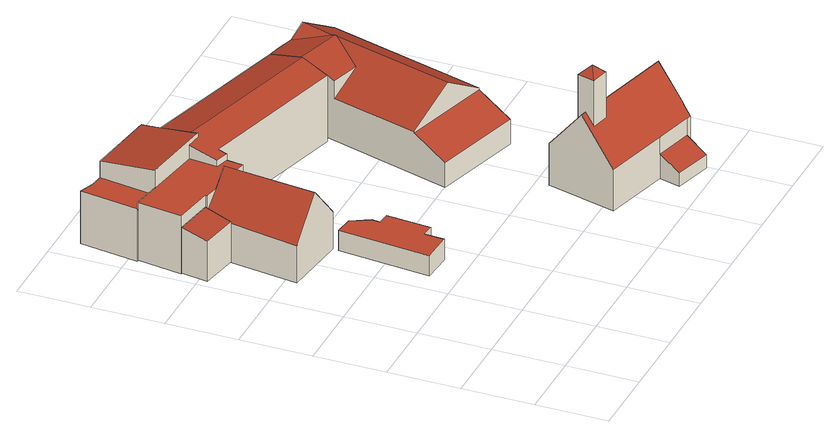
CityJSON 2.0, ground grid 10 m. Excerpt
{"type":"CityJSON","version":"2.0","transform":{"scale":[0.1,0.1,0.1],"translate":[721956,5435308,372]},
"CityObjects":{
"building1":{"type":"Building","attributes":{"Gemeindeschluessel":"09362000","HoeheDach":"379.480","HoeheGrund":"372.800","Methode":"2000","NiedrigsteTraufeDesGebaeudes":"378.718","Geometrietyp2DReferenz":"3000","measuredHeight":6.68,"function":"51009_1610","roofType":"2100"},"geometry":[{"type":"Solid","lod":"2","boundaries":[[[[0,1,2,3]],[[4,5,6,7]],[[3,6,5,0]],[[3,2,7,6]],[[7,2,1,4]],[[1,0,5,4]]]],"semantics":{"surfaces":[{"type":"WallSurface","Flaeche":"38.056","Z_MAX":"6.680","Z_MAX_ASL":"379.480","Z_MIN":"0.000","Z_MIN_ASL":"372.800"},{"type":"WallSurface","Flaeche":"32.969","Z_MAX":"5.923","Z_MAX_ASL":"378.723","Z_MIN":"0.000","Z_MIN_ASL":"372.800"},{"type":"RoofSurface","Dachneigung":"78.965","Dachorientierung":"189.311","Flaeche":"22.351","Z_MAX":"6.680","Z_MAX_ASL":"379.480","Z_MIN":"5.918","Z_MIN_ASL":"378.718"},{"type":"WallSurface","Flaeche":"24.456","Z_MAX":"6.680","Z_MAX_ASL":"379.480","Z_MIN":"0.000","Z_MIN_ASL":"372.800"},{"type":"GroundSurface","Flaeche":"21.938","Z_MAX":"0.000","Z_MAX_ASL":"372.800","Z_MIN":"0.000","Z_MIN_ASL":"372.800"},{"type":"WallSurface","Flaeche":"24.633","Z_MAX":"6.680","Z_MAX_ASL":"379.480","Z_MIN":"0.000","Z_MIN_ASL":"372.800"}],"values":[[0,1,2,3,4,5]]}}]},
"building2":{"type":"Building","attributes":{"Gemeindeschluessel":"09362000","HoeheDach":"376.079","HoeheGrund":"372.958","Methode":"2000","NiedrigsteTraufeDesGebaeudes":"375.981","Geometrietyp2DReferenz":"3000","measuredHeight":3.12,"function":"31001_2463","roofType":"1000"},"geometry":[{"type":"Solid","lod":"2","boundaries":[[[[8,9,10,11,12,13,14,15,16]],[[8,17,18,9]],[[10,19,20,11]],[[12,21,22,13]],[[11,20,21,12]],[[9,18,19,10]],[[15,23,24,16]],[[13,22,25,14]],[[14,25,23,15]],[[16,24,17,8]],[[24,23,25,22,21,20,19,18,17]]]],"semantics":{"surfaces":[{"type":"GroundSurface","Flaeche":"61.386","Z_MAX":"0.002","Z_MAX_ASL":"372.960","Z_MIN":"0.002","Z_MIN_ASL":"372.960"},{"type":"WallSurface","Flaeche":"38.877","Z_MAX":"3.023","Z_MAX_ASL":"375.981","Z_MIN":"0.002","Z_MIN_ASL":"372.960"},{"type":"WallSurface","Flaeche":"9.293","Z_MAX":"3.092","Z_MAX_ASL":"376.050","Z_MIN":"0.002","Z_MIN_ASL":"372.960"},{"type":"WallSurface","Flaeche":"5.324","Z_MAX":"3.121","Z_MAX_ASL":"376.079","Z_MIN":"0.002","Z_MIN_ASL":"372.960"},{"type":"WallSurface","Flaeche":"3.439","Z_MAX":"3.092","Z_MAX_ASL":"376.050","Z_MIN":"0.002","Z_MIN_ASL":"372.960"},{"type":"WallSurface","Flaeche":"7.918","Z_MAX":"3.066","Z_MAX_ASL":"376.024","Z_MIN":"0.002","Z_MIN_ASL":"372.960"},{"type":"WallSurface","Flaeche":"8.430","Z_MAX":"3.093","Z_MAX_ASL":"376.051","Z_MIN":"0.002","Z_MIN_ASL":"372.960"},{"type":"WallSurface","Flaeche":"19.342","Z_MAX":"3.121","Z_MAX_ASL":"376.079","Z_MIN":"0.002","Z_MIN_ASL":"372.960"},{"type":"WallSurface","Flaeche":"5.356","Z_MAX":"3.121","Z_MAX_ASL":"376.079","Z_MIN":"0.002","Z_MIN_ASL":"372.960"},{"type":"WallSurface","Flaeche":"12.801","Z_MAX":"3.093","Z_MAX_ASL":"376.051","Z_MIN":"0.002","Z_MIN_ASL":"372.960"},{"type":"RoofSurface","Dachneigung":"89.039","Dachorientierung":"275.037","Flaeche":"61.395","Z_MAX":"3.121","Z_MAX_ASL":"376.079","Z_MIN":"3.023","Z_MIN_ASL":"375.981"}],"values":[[0,1,2,3,4,5,6,7,8,9,10]]}}]},
"building3":{"type":"Building","attributes":{"Gemeindeschluessel":"09362000","HoeheDach":"383.770","HoeheGrund":"372.520","Methode":"2000","NiedrigsteTraufeDesGebaeudes":"380.200","Geometrietyp2DReferenz":"3000","measuredHeight":11.25,"function":"31001_2000","roofType":"1000"},"geometry":[{"type":"Solid","lod":"2","boundaries":[[[[26,27,28,29,30]],[[26,31,32,27]],[[33,34,31,26,30,35]],[[35,30,29,36]],[[37,38,39,33,35,36]],[[36,29,28,37]],[[38,40,41,39]],[[39,41,34,33]],[[37,28,27,32,40,38]],[[34,41,40,32,31]]]],"semantics":{"surfaces":[{"type":"RoofSurface","Dachneigung":"90.000","Dachorientierung":"-1.000","Flaeche":"32.298","Z_MAX":"7.680","Z_MAX_ASL":"380.200","Z_MIN":"7.680","Z_MIN_ASL":"380.200"},{"type":"WallSurface","Flaeche":"23.612","Z_MAX":"11.250","Z_MAX_ASL":"383.770","Z_MIN":"7.680","Z_MIN_ASL":"380.200"},{"type":"WallSurface","Flaeche":"146.131","Z_MAX":"11.250","Z_MAX_ASL":"383.770","Z_MIN":"0.000","Z_MIN_ASL":"372.520"},{"type":"WallSurface","Flaeche":"64.180","Z_MAX":"7.680","Z_MAX_ASL":"380.200","Z_MIN":"0.000","Z_MIN_ASL":"372.520"},{"type":"GroundSurface","Flaeche":"114.965","Z_MAX":"0.000","Z_MAX_ASL":"372.520","Z_MIN":"0.000","Z_MIN_ASL":"372.520"},{"type":"WallSurface","Flaeche":"17.754","Z_MAX":"7.680","Z_MAX_ASL":"380.200","Z_MIN":"0.000","Z_MIN_ASL":"372.520"},{"type":"WallSurface","Flaeche":"20.323","Z_MAX":"10.312","Z_MAX_ASL":"382.832","Z_MIN":"0.000","Z_MIN_ASL":"372.520"},{"type":"WallSurface","Flaeche":"66.628","Z_MAX":"11.250","Z_MAX_ASL":"383.770","Z_MIN":"0.000","Z_MIN_ASL":"372.520"},{"type":"WallSurface","Flaeche":"115.912","Z_MAX":"10.042","Z_MAX_ASL":"382.562","Z_MIN":"0.000","Z_MIN_ASL":"372.520"},{"type":"RoofSurface","Dachneigung":"81.371","Dachorientierung":"9.090","Flaeche":"83.611","Z_MAX":"11.250","Z_MAX_ASL":"383.770","Z_MIN":"10.009","Z_MIN_ASL":"382.529"}],"values":[[0,1,2,3,4,5,6,7,8,9]]}}]},
"building4":{"type":"Building","attributes":{"Gemeindeschluessel":"09362000","HoeheDach":"383.612","HoeheGrund":"372.740","Methode":"2000","NiedrigsteTraufeDesGebaeudes":"378.170","Geometrietyp2DReferenz":"3000","measuredHeight":10.87,"function":"31001_1000","roofType":"3100"},"address":[{"Country":"Germany","Locality":"Regensburg","ThoroughfareName":"Kager 1"}],"geometry":[{"type":"Solid","lod":"2","boundaries":[[[[42,43,44]],[[45,46,47,48,49,50,51,52]],[[53,48,47,54]],[[45,55,56,57,58,46]],[[59,55,45,52,60]],[[61,44,43,62,63,64]],[[65,66,67,61,64]],[[68,69,70,71]],[[67,72,42,44,61]],[[73,74,66,65,75,68,71,56,55,59,76]],[[73,76,77,51,50]],[[59,60,77,76]],[[43,78,62]],[[68,75,63,62,78,69]],[[54,47,46,58]],[[51,77,60,52]],[[66,74,49,48,53,79,72,67]],[[65,64,63,75]],[[72,79,42]],[[71,70,57,56]],[[73,50,49,74]],[[42,79,53,54,58,57,70,69,78,43]]]],"semantics":{"surfaces":[{"type":"WallSurface","Flaeche":"4.685","Z_MAX":"10.770","Z_MAX_ASL":"383.510","Z_MIN":"8.450","Z_MIN_ASL":"381.190"},{"type":"RoofSurface","Dachneigung":"73.271","Dachorientierung":"195.612","Flaeche":"102.354","Z_MAX":"10.872","Z_MAX_ASL":"383.612","Z_MIN":"9.318","Z_MIN_ASL":"382.058"},{"type":"WallSurface","Flaeche":"1.764","Z_MAX":"9.319","Z_MAX_ASL":"382.059","Z_MIN":"8.450","Z_MIN_ASL":"381.190"},{"type":"WallSurface","Flaeche":"124.853","Z_MAX":"10.570","Z_MAX_ASL":"383.310","Z_MIN":"0.000","Z_MIN_ASL":"372.740"},{"type":"WallSurface","Flaeche":"63.063","Z_MAX":"10.872","Z_MAX_ASL":"383.612","Z_MIN":"0.000","Z_MIN_ASL":"372.740"},{"type":"RoofSurface","Dachneigung":"41.010","Dachorientierung":"276.528","Flaeche":"88.605","Z_MAX":"10.770","Z_MAX_ASL":"383.510","Z_MIN":"5.430","Z_MIN_ASL":"378.170"},{"type":"WallSurface","Flaeche":"74.892","Z_MAX":"10.770","Z_MAX_ASL":"383.510","Z_MIN":"0.000","Z_MIN_ASL":"372.740"},{"type":"WallSurface","Flaeche":"48.139","Z_MAX":"8.450","Z_MAX_ASL":"381.190","Z_MIN":"0.000","Z_MIN_ASL":"372.740"},{"type":"RoofSurface","Dachneigung":"41.003","Dachorientierung":"96.531","Flaeche":"89.857","Z_MAX":"10.770","Z_MAX_ASL":"383.510","Z_MIN":"5.497","Z_MIN_ASL":"378.237"},{"type":"GroundSurface","Flaeche":"416.319","Z_MAX":"0.000","Z_MAX_ASL":"372.740","Z_MIN":"0.000","Z_MIN_ASL":"372.740"},{"type":"WallSurface","Flaeche":"92.582","Z_MAX":"10.868","Z_MAX_ASL":"383.608","Z_MIN":"0.000","Z_MIN_ASL":"372.740"},{"type":"WallSurface","Flaeche":"217.065","Z_MAX":"9.337","Z_MAX_ASL":"382.077","Z_MIN":"0.000","Z_MIN_ASL":"372.740"},{"type":"WallSurface","Flaeche":"2.474","Z_MAX":"8.450","Z_MAX_ASL":"381.190","Z_MIN":"6.066","Z_MIN_ASL":"378.806"},{"type":"WallSurface","Flaeche":"23.700","Z_MAX":"8.450","Z_MAX_ASL":"381.190","Z_MIN":"0.000","Z_MIN_ASL":"372.740"},{"type":"WallSurface","Flaeche":"5.795","Z_MAX":"10.498","Z_MAX_ASL":"383.238","Z_MIN":"8.450","Z_MIN_ASL":"381.190"},{"type":"RoofSurface","Dachneigung":"73.263","Dachorientierung":"15.680","Flaeche":"122.125","Z_MAX":"10.872","Z_MAX_ASL":"383.612","Z_MIN":"9.333","Z_MIN_ASL":"382.073"},{"type":"WallSurface","Flaeche":"101.284","Z_MAX":"9.659","Z_MAX_ASL":"382.399","Z_MIN":"0.000","Z_MIN_ASL":"372.740"},{"type":"WallSurface","Flaeche":"53.163","Z_MAX":"5.713","Z_MAX_ASL":"378.453","Z_MIN":"0.000","Z_MIN_ASL":"372.740"},{"type":"WallSurface","Flaeche":"3.796","Z_MAX":"8.450","Z_MAX_ASL":"381.190","Z_MIN":"5.497","Z_MIN_ASL":"378.237"},{"type":"WallSurface","Flaeche":"53.172","Z_MAX":"8.450","Z_MAX_ASL":"381.190","Z_MIN":"0.000","Z_MIN_ASL":"372.740"},{"type":"WallSurface","Flaeche":"212.819","Z_MAX":"9.663","Z_MAX_ASL":"382.403","Z_MIN":"0.000","Z_MIN_ASL":"372.740"},{"type":"RoofSurface","Dachneigung":"90.000","Dachorientierung":"-1.000","Flaeche":"84.236","Z_MAX":"8.450","Z_MAX_ASL":"381.190","Z_MIN":"8.450","Z_MIN_ASL":"381.190"}],"values":[[0,1,2,3,4,5,6,7,8,9,10,11,12,13,14,15,16,17,18,19,20,21]]}}]},
"building5":{"type":"Building","attributes":{"name":"St. Michael","Gemeindeschluessel":"09362000","HoeheDach":"392.230","HoeheGrund":"373.720","Methode":"2000","NiedrigsteTraufeDesGebaeudes":"375.648","Geometrietyp2DReferenz":"3000","measuredHeight":18.51,"function":"31001_3041","roofType":"3100"},"address":[{"Country":"Germany","Locality":"Regensburg","ThoroughfareName":"Kager 13"}],"geometry":[{"type":"Solid","lod":"2","boundaries":[[[[80,81,82,83]],[[84,85,86,87]],[[88,89,90,91,92]],[[86,93,94,87]],[[95,96,97,98]],[[92,91,99,100,101,102,103,104,105,106]],[[107,108,109,87]],[[110,111,112,113]],[[114,115,105,104,116,117]],[[83,82,98,118]],[[119,120,121,122,123]],[[124,119,123,125,126]],[[127,128,129,102,101]],[[130,131,132,133,134]],[[113,112,96,135]],[[125,123,122,87]],[[136,114,117,137,138]],[[81,95,98,82]],[[139,138,137,87]],[[120,140,108,107,121]],[[141,136,138,139,142]],[[118,98,97,90,89]],[[143,144,93,86,85]],[[103,145,146,87,116,104]],[[103,102,129,147,99,91,90,97,96,112,111,145]],[[148,87,146]],[[149,126,125,87]],[[140,141,142,109,108]],[[94,150,149,87]],[[109,142,139,87]],[[151,106,105,115]],[[131,143,85,84,132]],[[128,152,153]],[[153,154,100,99,147]],[[155,87,148]],[[80,135,96,95,81]],[[144,156,150,94,93]],[[137,117,116,87]],[[92,106,151,88]],[[119,124,156,144,143,131,130,157,110,113,135,80,83,118,89,88,151,115,114,136,141,140,120]],[[100,154,127,101]],[[155,134,133,87]],[[110,157,148,146,145,111]],[[127,152,128]],[[153,152,154]],[[152,127,154]],[[156,124,126,149,150]],[[133,132,84,87]],[[157,130,134,155,148]],[[129,128,153,147]],[[122,121,107,87]]]],"semantics":{"surfaces":[{"type":"WallSurface","Flaeche":"10.556","Z_MAX":"1.939","Z_MAX_ASL":"375.660","Z_MIN":"-0.000","Z_MIN_ASL":"373.720"},{"type":"RoofSurface","Dachneigung":"52.178","Dachorientierung":"133.265","Flaeche":"1.301","Z_MAX":"6.230","Z_MAX_ASL":"379.950","Z_MIN":"4.084","Z_MIN_ASL":"377.804"},{"type":"WallSurface","Flaeche":"91.491","Z_MAX":"12.140","Z_MAX_ASL":"385.860","Z_MIN":"-0.000","Z_MIN_ASL":"373.720"},{"type":"RoofSurface","Dachneigung":"51.220","Dachorientierung":"125.398","Flaeche":"1.279","Z_MAX":"6.230","Z_MAX_ASL":"379.950","Z_MIN":"4.074","Z_MIN_ASL":"377.794"},{"type":"WallSurface","Flaeche":"13.605","Z_MAX":"5.987","Z_MAX_ASL":"379.707","Z_MIN":"3.543","Z_MIN_ASL":"377.264"},{"type":"RoofSurface","Dachneigung":"39.438","Dachorientierung":"16.797","Flaeche":"120.868","Z_MAX":"12.140","Z_MAX_ASL":"385.860","Z_MIN":"6.041","Z_MIN_ASL":"379.761"},{"type":"RoofSurface","Dachneigung":"52.250","Dachorientierung":"74.060","Flaeche":"1.266","Z_MAX":"6.230","Z_MAX_ASL":"379.950","Z_MIN":"4.044","Z_MIN_ASL":"377.764"},{"type":"WallSurface","Flaeche":"7.691","Z_MAX":"7.381","Z_MAX_ASL":"381.101","Z_MIN":"-0.000","Z_MIN_ASL":"373.720"},{"type":"WallSurface","Flaeche":"2.958","Z_MAX":"7.473","Z_MAX_ASL":"381.193","Z_MIN":"-0.000","Z_MIN_ASL":"373.720"},{"type":"WallSurface","Flaeche":"8.418","Z_MAX":"3.547","Z_MAX_ASL":"377.267","Z_MIN":"-0.000","Z_MIN_ASL":"373.720"},{"type":"WallSurface","Flaeche":"2.908","Z_MAX":"4.114","Z_MAX_ASL":"377.834","Z_MIN":"-0.000","Z_MIN_ASL":"373.720"},{"type":"WallSurface","Flaeche":"2.928","Z_MAX":"4.122","Z_MAX_ASL":"377.842","Z_MIN":"-0.000","Z_MIN_ASL":"373.720"},{"type":"WallSurface","Flaeche":"14.465","Z_MAX":"17.310","Z_MAX_ASL":"391.030","Z_MIN":"10.550","Z_MIN_ASL":"384.270"},{"type":"WallSurface","Flaeche":"2.914","Z_MAX":"4.131","Z_MAX_ASL":"377.851","Z_MIN":"-0.000","Z_MIN_ASL":"373.720"},{"type":"WallSurface","Flaeche":"4.629","Z_MAX":"6.017","Z_MAX_ASL":"379.737","Z_MIN":"-0.000","Z_MIN_ASL":"373.720"},{"type":"RoofSurface","Dachneigung":"50.653","Dachorientierung":"95.998","Flaeche":"1.017","Z_MAX":"6.230","Z_MAX_ASL":"379.950","Z_MIN":"4.099","Z_MIN_ASL":"377.819"},{"type":"WallSurface","Flaeche":"2.832","Z_MAX":"4.015","Z_MAX_ASL":"377.735","Z_MIN":"-0.000","Z_MIN_ASL":"373.720"},{"type":"RoofSurface","Dachneigung":"62.359","Dachorientierung":"196.800","Flaeche":"19.176","Z_MAX":"3.547","Z_MAX_ASL":"377.267","Z_MIN":"1.927","Z_MIN_ASL":"375.648"},{"type":"RoofSurface","Dachneigung":"55.518","Dachorientierung":"51.950","Flaeche":"1.491","Z_MAX":"6.230","Z_MAX_ASL":"379.950","Z_MIN":"4.012","Z_MIN_ASL":"377.732"},{"type":"WallSurface","Flaeche":"2.874","Z_MAX":"4.073","Z_MAX_ASL":"377.793","Z_MIN":"-0.000","Z_MIN_ASL":"373.720"},{"type":"WallSurface","Flaeche":"2.868","Z_MAX":"4.037","Z_MAX_ASL":"377.758","Z_MIN":"-0.000","Z_MIN_ASL":"373.720"},{"type":"WallSurface","Flaeche":"57.054","Z_MAX":"5.987","Z_MAX_ASL":"379.707","Z_MIN":"-0.000","Z_MIN_ASL":"373.720"},{"type":"WallSurface","Flaeche":"2.900","Z_MAX":"4.098","Z_MAX_ASL":"377.818","Z_MIN":"-0.000","Z_MIN_ASL":"373.720"},{"type":"WallSurface","Flaeche":"36.433","Z_MAX":"12.140","Z_MAX_ASL":"385.860","Z_MIN":"3.928","Z_MIN_ASL":"377.648"},{"type":"RoofSurface","Dachneigung":"39.434","Dachorientierung":"196.799","Flaeche":"121.733","Z_MAX":"12.140","Z_MAX_ASL":"385.860","Z_MIN":"5.980","Z_MIN_ASL":"379.700"},{"type":"RoofSurface","Dachneigung":"58.941","Dachorientierung":"186.636","Flaeche":"1.336","Z_MAX":"6.230","Z_MAX_ASL":"379.950","Z_MIN":"3.928","Z_MIN_ASL":"377.648"},{"type":"RoofSurface","Dachneigung":"50.521","Dachorientierung":"104.043","Flaeche":"1.086","Z_MAX":"6.230","Z_MAX_ASL":"379.950","Z_MIN":"4.105","Z_MIN_ASL":"377.825"},{"type":"WallSurface","Flaeche":"2.869","Z_MAX":"4.062","Z_MAX_ASL":"377.782","Z_MIN":"-0.000","Z_MIN_ASL":"373.720"},{"type":"RoofSurface","Dachneigung":"50.751","Dachorientierung":"117.143","Flaeche":"1.166","Z_MAX":"6.230","Z_MAX_ASL":"379.950","Z_MIN":"4.099","Z_MIN_ASL":"377.819"},{"type":"RoofSurface","Dachneigung":"53.763","Dachorientierung":"62.951","Flaeche":"1.471","Z_MAX":"6.230","Z_MAX_ASL":"379.950","Z_MIN":"4.033","Z_MIN_ASL":"377.753"},{"type":"WallSurface","Flaeche":"7.812","Z_MAX":"7.450","Z_MAX_ASL":"381.170","Z_MIN":"-0.000","Z_MIN_ASL":"373.720"},{"type":"WallSurface","Flaeche":"2.911","Z_MAX":"4.115","Z_MAX_ASL":"377.835","Z_MIN":"-0.000","Z_MIN_ASL":"373.720"},{"type":"RoofSurface","Dachneigung":"45.520","Dachorientierung":"196.799","Flaeche":"2.186","Z_MAX":"18.510","Z_MAX_ASL":"392.230","Z_MIN":"17.310","Z_MIN_ASL":"391.030"},{"type":"WallSurface","Flaeche":"14.463","Z_MAX":"17.310","Z_MAX_ASL":"391.030","Z_MIN":"10.552","Z_MIN_ASL":"384.272"},{"type":"RoofSurface","Dachneigung":"57.749","Dachorientierung":"169.102","Flaeche":"0.865","Z_MAX":"6.230","Z_MAX_ASL":"379.950","Z_MIN":"4.051","Z_MIN_ASL":"377.771"},{"type":"WallSurface","Flaeche":"8.629","Z_MAX":"6.017","Z_MAX_ASL":"379.737","Z_MIN":"-0.000","Z_MIN_ASL":"373.720"},{"type":"WallSurface","Flaeche":"2.917","Z_MAX":"4.108","Z_MAX_ASL":"377.829","Z_MIN":"-0.000","Z_MIN_ASL":"373.720"},{"type":"RoofSurface","Dachneigung":"57.860","Dachorientierung":"34.731","Flaeche":"1.561","Z_MAX":"6.214","Z_MAX_ASL":"379.934","Z_MIN":"3.932","Z_MIN_ASL":"377.652"},{"type":"WallSurface","Flaeche":"95.735","Z_MAX":"6.042","Z_MAX_ASL":"379.762","Z_MIN":"-0.000","Z_MIN_ASL":"373.720"},{"type":"GroundSurface","Flaeche":"191.685","Z_MAX":"-0.000","Z_MAX_ASL":"373.720","Z_MIN":"-0.000","Z_MIN_ASL":"373.720"},{"type":"WallSurface","Flaeche":"16.740","Z_MAX":"17.310","Z_MAX_ASL":"391.030","Z_MIN":"10.750","Z_MIN_ASL":"384.470"},{"type":"RoofSurface","Dachneigung":"56.264","Dachorientierung":"157.933","Flaeche":"1.217","Z_MAX":"6.230","Z_MAX_ASL":"379.950","Z_MIN":"4.093","Z_MIN_ASL":"377.814"},{"type":"WallSurface","Flaeche":"2.946","Z_MAX":"7.397","Z_MAX_ASL":"381.118","Z_MIN":"-0.000","Z_MIN_ASL":"373.720"},{"type":"RoofSurface","Dachneigung":"46.763","Dachorientierung":"106.422","Flaeche":"2.141","Z_MAX":"18.510","Z_MAX_ASL":"392.230","Z_MIN":"17.310","Z_MIN_ASL":"391.030"},{"type":"RoofSurface","Dachneigung":"46.763","Dachorientierung":"286.423","Flaeche":"2.141","Z_MAX":"18.510","Z_MAX_ASL":"392.230","Z_MIN":"17.310","Z_MIN_ASL":"391.030"},{"type":"RoofSurface","Dachneigung":"45.519","Dachorientierung":"16.801","Flaeche":"2.186","Z_MAX":"18.510","Z_MAX_ASL":"392.230","Z_MIN":"17.310","Z_MIN_ASL":"391.030"},{"type":"WallSurface","Flaeche":"2.906","Z_MAX":"4.135","Z_MAX_ASL":"377.855","Z_MIN":"-0.000","Z_MIN_ASL":"373.720"},{"type":"RoofSurface","Dachneigung":"53.776","Dachorientierung":"142.599","Flaeche":"1.218","Z_MAX":"6.230","Z_MAX_ASL":"379.950","Z_MIN":"4.102","Z_MIN_ASL":"377.822"},{"type":"WallSurface","Flaeche":"2.881","Z_MAX":"4.098","Z_MAX_ASL":"377.818","Z_MIN":"-0.000","Z_MIN_ASL":"373.720"},{"type":"WallSurface","Flaeche":"17.253","Z_MAX":"17.310","Z_MAX_ASL":"391.030","Z_MIN":"10.550","Z_MIN_ASL":"384.270"},{"type":"RoofSurface","Dachneigung":"51.186","Dachorientierung":"83.777","Flaeche":"1.533","Z_MAX":"6.230","Z_MAX_ASL":"379.950","Z_MIN":"4.062","Z_MIN_ASL":"377.782"}],"values":[[0,1,2,3,4,5,6,7,8,9,10,11,12,13,14,15,16,17,18,19,20,21,22,23,24,25,26,27,28,29,30,31,32,33,34,35,36,37,38,39,40,41,42,43,44,45,46,47,48,49,50]]}}]},
"building6":{"type":"Building","attributes":{"Gemeindeschluessel":"09362000","HoeheDach":"383.610","HoeheGrund":"373.330","Methode":"2000","NiedrigsteTraufeDesGebaeudes":"376.895","Geometrietyp2DReferenz":"3000","measuredHeight":10.28,"function":"31001_2000","roofType":"3100"},"geometry":[{"type":"Solid","lod":"2","boundaries":[[[[158,159,50,160,77]],[[161,162,163,164,165]],[[166,167,168,169,77,160]],[[170,171,172,173]],[[170,173,159,158,174,175]],[[158,77,169,174]],[[170,175,176,177,178,171]],[[179,178,177,161,165]],[[166,160,50,180,163,162]],[[159,173,172,179,165,164,180,50]],[[162,167,166]],[[162,161,177,176,181,167]],[[168,181,176,175,174,169]],[[163,180,164]],[[179,172,171,178]],[[167,181,168]]]],"semantics":{"surfaces":[{"type":"WallSurface","Flaeche":"87.264","Z_MAX":"10.280","Z_MAX_ASL":"383.610","Z_MIN":"0.000","Z_MIN_ASL":"373.330"},{"type":"RoofSurface","Dachneigung":"59.037","Dachorientierung":"285.693","Flaeche":"105.509","Z_MAX":"10.180","Z_MAX_ASL":"383.510","Z_MIN":"6.150","Z_MIN_ASL":"379.480"},{"type":"RoofSurface","Dachneigung":"73.318","Dachorientierung":"15.987","Flaeche":"29.370","Z_MAX":"10.280","Z_MAX_ASL":"383.610","Z_MIN":"8.745","Z_MIN_ASL":"382.075"},{"type":"WallSurface","Flaeche":"46.714","Z_MAX":"3.565","Z_MAX_ASL":"376.895","Z_MIN":"0.000","Z_MIN_ASL":"373.330"},{"type":"GroundSurface","Flaeche":"363.723","Z_MAX":"0.000","Z_MAX_ASL":"373.330","Z_MIN":"0.000","Z_MIN_ASL":"373.330"},{"type":"WallSurface","Flaeche":"12.457","Z_MAX":"8.765","Z_MAX_ASL":"382.095","Z_MIN":"0.000","Z_MIN_ASL":"373.330"},{"type":"WallSurface","Flaeche":"167.907","Z_MAX":"6.261","Z_MAX_ASL":"379.591","Z_MIN":"0.000","Z_MIN_ASL":"373.330"},{"type":"WallSurface","Flaeche":"27.466","Z_MAX":"10.180","Z_MAX_ASL":"383.510","Z_MIN":"6.090","Z_MIN_ASL":"379.420"},{"type":"RoofSurface","Dachneigung":"73.311","Dachorientierung":"195.965","Flaeche":"29.611","Z_MAX":"10.280","Z_MAX_ASL":"383.610","Z_MIN":"8.728","Z_MIN_ASL":"382.058"},{"type":"WallSurface","Flaeche":"112.482","Z_MAX":"9.068","Z_MAX_ASL":"382.398","Z_MIN":"0.000","Z_MIN_ASL":"373.330"},{"type":"WallSurface","Flaeche":"0.033","Z_MAX":"10.280","Z_MAX_ASL":"383.610","Z_MIN":"10.180","Z_MIN_ASL":"383.510"},{"type":"RoofSurface","Dachneigung":"58.319","Dachorientierung":"105.695","Flaeche":"171.513","Z_MAX":"10.181","Z_MAX_ASL":"383.511","Z_MIN":"6.261","Z_MIN_ASL":"379.591"},{"type":"WallSurface","Flaeche":"99.449","Z_MAX":"10.181","Z_MAX_ASL":"383.511","Z_MIN":"0.000","Z_MIN_ASL":"373.330"},{"type":"WallSurface","Flaeche":"5.292","Z_MAX":"8.730","Z_MAX_ASL":"382.060","Z_MIN":"6.209","Z_MIN_ASL":"379.539"},{"type":"RoofSurface","Dachneigung":"63.083","Dachorientierung":"195.981","Flaeche":"72.984","Z_MAX":"6.090","Z_MAX_ASL":"379.420","Z_MIN":"3.565","Z_MIN_ASL":"376.895"},{"type":"RoofSurface","Dachneigung":"59.073","Dachorientierung":"285.659","Flaeche":"6.689","Z_MAX":"10.181","Z_MAX_ASL":"383.511","Z_MIN":"8.745","Z_MIN_ASL":"382.075"}],"values":[[0,1,2,3,4,5,6,7,8,9,10,11,12,13,14,15]]}}]}
},
"vertices":[
[70,516,75],[70,516,8],[14,525,8],[14,525,75],[62,478,8],[62,478,67],[8,487,67],[8,487,8],
[123,235,10],[135,363,10],[160,360,10],[173,333,10],[172,322,10],[189,320,10],[184,258,10],[167,260,10],[165,232,10],[123,235,40],[135,363,40],[160,360,40],[173,333,41],[172,322,41],[189,320,41],[167,260,41],[165,232,41],[184,258,41],
[62,581,82],[74,660,82],[56,662,82],[35,670,82],[23,588,82],[62,581,118],[74,660,106],[164,565,5],[164,565,118],[23,588,5],[35,670,5],[56,662,5],[175,646,5],[172,626,5],[175,646,105],[172,626,108],
[130,504,92],[90,510,92],[110,507,115],[164,565,113],[143,568,112],[139,529,101],[158,523,101],[159,535,104],[372,476,104],[382,514,116],[165,575,116],[158,523,92],[139,529,92],[164,565,7],[23,588,7],[23,588,92],[143,568,92],[172,626,7],[172,626,101],[95,378,115],[70,514,68],[62,478,65],[49,383,62],[49,383,7],[141,373,7],[141,373,62],[70,516,7],[70,516,92],[14,525,92],[14,525,7],[155,500,62],[372,476,7],[159,535,7],[62,478,7],[396,563,7],[396,563,101],[70,514,92],[155,500,92],
[481,9,17],[481,9,36],[428,23,37],[428,23,17],[522,59,58],[525,61,58],[527,64,58],[510,86,79],[368,175,17],[343,77,17],[343,77,77],[356,126,139],[368,175,78],[529,67,58],[531,70,58],[490,39,53],[490,39,77],[436,53,77],[436,53,53],[364,124,139],[367,135,125],[392,128,125],[389,117,139],[510,86,139],[519,123,92],[518,124,92],[521,135,78],[535,98,58],[534,101,58],[533,105,58],[500,48,17],[500,48,91],[497,37,77],[497,37,17],[524,119,17],[518,124,17],[519,123,57],[524,119,57],[436,53,17],[536,87,17],[536,94,17],[536,94,58],[536,89,58],[536,87,58],[535,80,17],[535,83,58],[535,80,58],[392,128,190],[386,105,190],[386,105,123],[514,52,17],[520,56,17],[520,56,58],[517,55,59],[514,52,58],[490,39,17],[528,114,17],[525,118,57],[528,114,57],[529,112,58],[534,101,17],[532,107,17],[532,107,58],[525,61,17],[529,67,17],[501,48,91],[501,48,56],[361,111,123],[507,50,58],[534,77,59],[533,73,58],[521,135,17],[377,120,202],[361,111,190],[367,135,190],[511,51,58],[533,73,17],[507,50,17],
[396,563,13],[372,476,13],[382,515,116],[398,324,115],[445,493,115],[409,453,101],[368,465,75],[333,343,75],[446,496,116],[447,500,115],[437,552,101],[410,560,101],[445,259,13],[445,259,49],[319,295,49],[319,295,13],[410,560,13],[521,528,13],[521,528,76],[459,307,76],[459,307,74],[333,343,74],[368,465,101],[460,546,115]
]}
